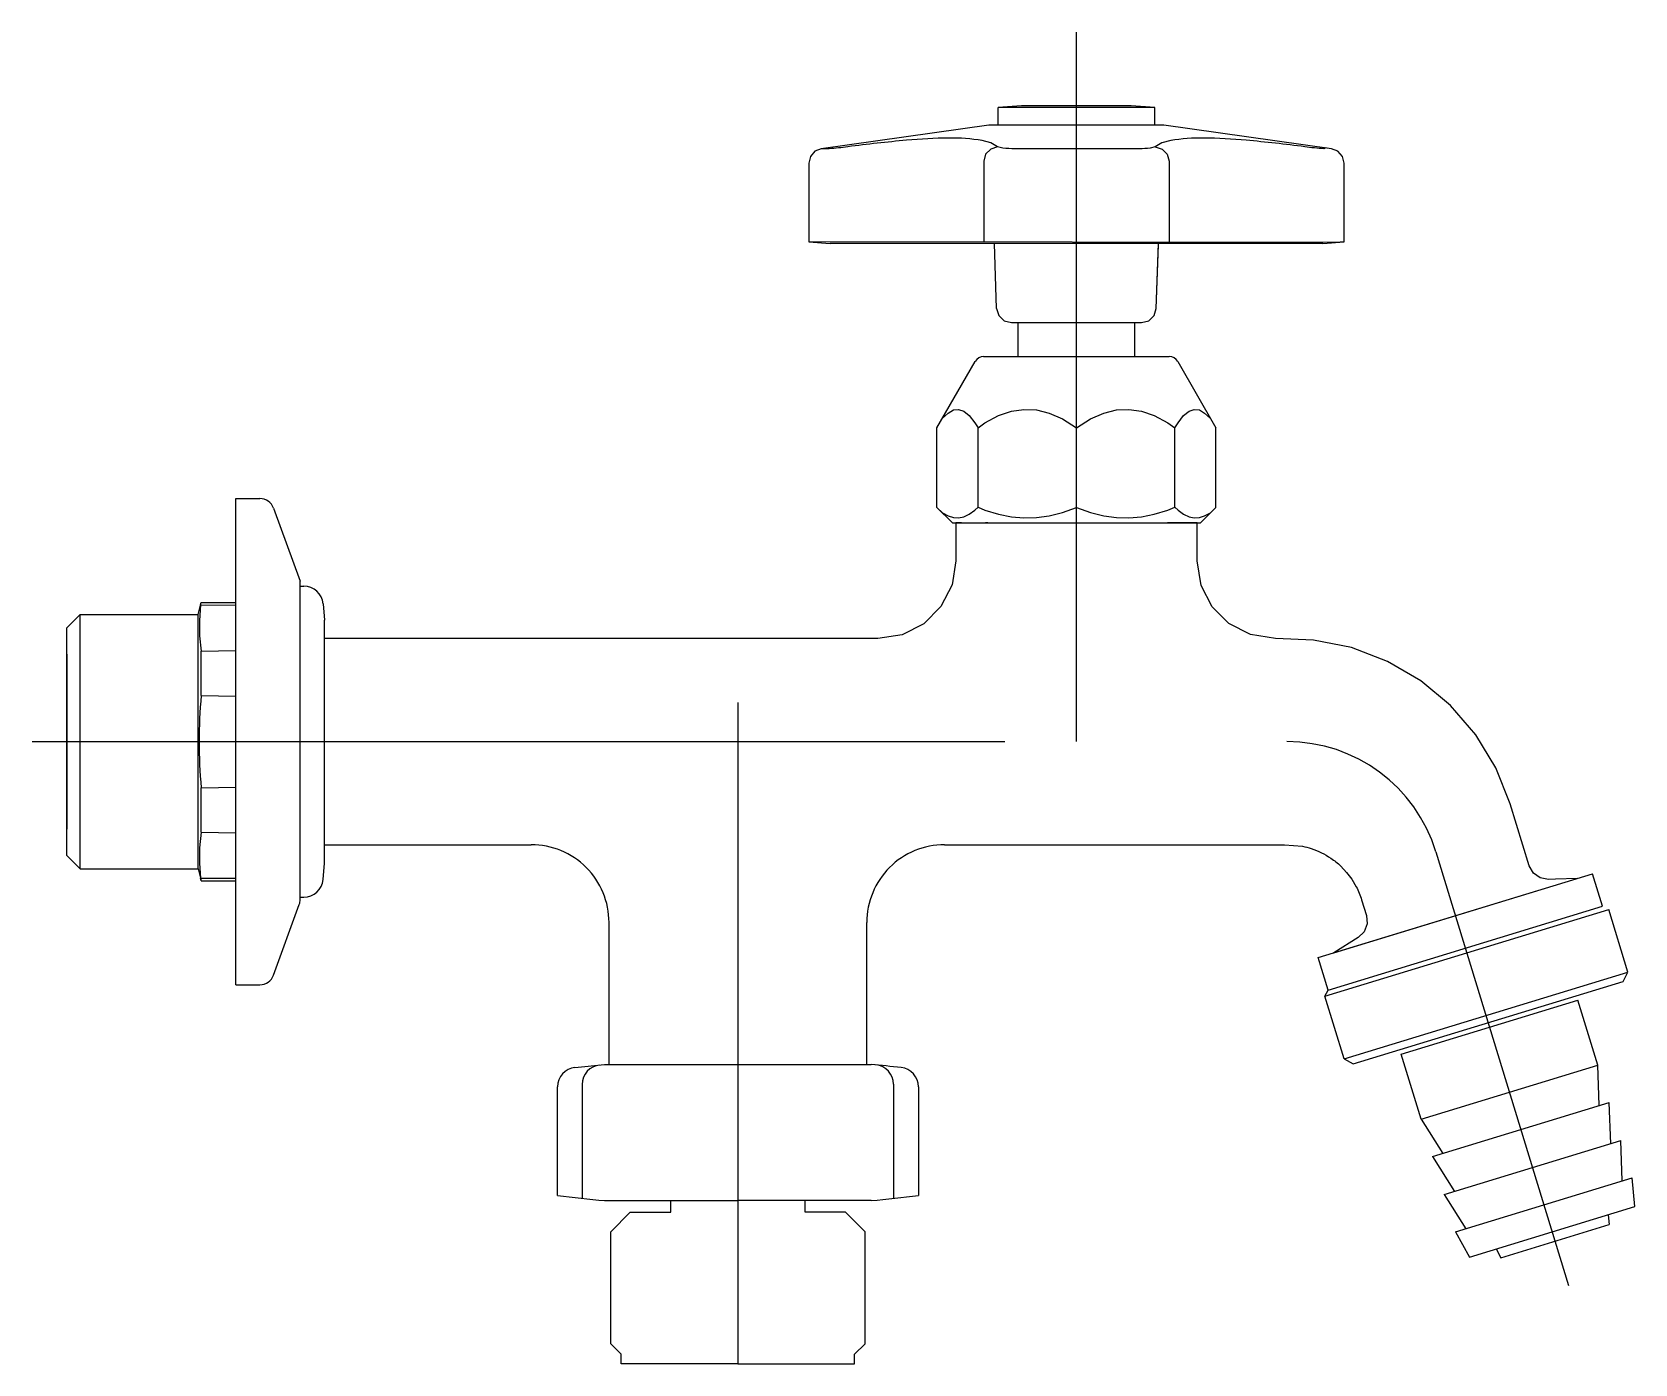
# Model space of a CAD drawing. Extents: x 25.575 to 25.74, y 4.249 to 4.386.
import ezdxf

# ---------------------------------------------------------------- set-up
doc = ezdxf.new("R2010")
doc.units = 0
doc.header["$LTSCALE"] = 0.2
doc.header["$MEASUREMENT"] = 0
doc.linetypes.add('AXES', pattern=[0.5400000065565109, 0.300000011920929, -0.07999999821186066, 0.07999999821186066, -0.07999999821186066])
doc.linetypes.add('CONTINU', pattern=[0])
doc.layers.get('0').update_dxf_attribs({"linetype": 'CONTINUOUS'})
doc.layers.add('DECA_EIXOS', color=5, linetype='AXES')

msp = doc.modelspace()

# ---------------------------------------------------------------- linework, layer by layer
at = {"linetype": 'CONTINU'}
for p, q in [((25.63438431526084, 4.279445481547338), (25.63438431502242, 4.294050416756699)), ((25.63087933080826, 4.279133493406832), (25.63393438713561, 4.279445482501012)), ((25.63393438713561, 4.279445482501012), (25.66133424341467, 4.279445482501012)), ((25.62908392947619, 4.265974901891189), (25.62908431526719, 4.277145900135261)), ((25.63163430734058, 4.27740443579484), (25.63163430734058, 4.265679201549517))]:
    msp.add_line(p, q, dxfattribs=at)
for points in [[(25.67825192488316, 4.378050460082084, 0.02583692727837658), (25.67438413840192, 4.377850463138674)], [(25.69048419441016, 4.377850457204527, 0.02583731109375199), (25.68661635070187, 4.378050460082084)], [(25.65894055557257, 4.373824908396265, -0.01781493298215997), (25.65700662799967, 4.373625056402707)], [(25.67433477621836, 4.373821444651082), (25.67364217214021, 4.374235880999318), (25.67274238422021, 4.374466448935845, 0.04514165116771435), (25.66931996365323, 4.374719973720953, 0.02113649902894769), (25.66496944820465, 4.374497531089758, 0.00981600681904037), (25.65894055557257, 4.373824908396265)], [(25.6760895089779, 4.373629115240675, -0.02959210515509402), (25.67487292320128, 4.373680300849561), (25.67433477621836, 4.373821444651082)], [(25.69052090390646, 4.373814528441475), (25.69002527868437, 4.373683711188982, -0.02948524127923508), (25.68889603904207, 4.373629115240675)], [(25.70592771429041, 4.373824908396265, 0.009816142239866075), (25.69989882547303, 4.374497531089758, 0.02113647403308183), (25.6955483081171, 4.374719973720953, 0.0451416511677144), (25.69212588755012, 4.374466448935845), (25.69122609963012, 4.374235880999318), (25.69052090390646, 4.373814528441475)], [(25.70786164377066, 4.373625056402707, -0.01781504946733305), (25.70592771429041, 4.373824908396265)], [(25.6728907454291, 4.352250463452381, 0.2679524035970859), (25.67202472785077, 4.351750461051354)], [(25.69284352012215, 4.351750500242111, 0.2679401209151321), (25.69197752634123, 4.352250462439102)], [(25.59989961251926, 4.336663467879701, 0.3153041963800018), (25.59849006346806, 4.33765046541505)], [(25.60498763861527, 4.326824756264782, 0.3888811318813982), (25.60299524772757, 4.328650461428696)], [(25.59246235339215, 4.317394879559805, 0.04554187312035817), (25.59246235339215, 4.30790604268725)], [(25.63438431502242, 4.294050416756699, 0.4144276017144848), (25.62637846910451, 4.302050414773472)], [(25.66888431568044, 4.302050416909283, 0.414213562373095), (25.66088431552786, 4.294050416756699)], [(25.70567824071388, 4.301887211044125, -0.02897719420042024), (25.70656621070151, 4.301652945712203)], [(25.70656621070151, 4.301652945712203, -0.07074467086219048), (25.70860264109924, 4.30065940302205)], [(25.70860264109924, 4.30065940302205, -0.04075857942265228), (25.70960276797979, 4.299858531165125)], [(25.60299524772757, 4.296650462725708, 0.3888838432954197), (25.60498763930716, 4.298476185789236)], [(25.71120626358542, 4.297725636839461, -0.04652761142628118), (25.71175142198205, 4.296389440808632)], [(25.60254366232654, 4.295901926008797, 0.08748824037557366), (25.60263412177463, 4.296414954000036)], [(25.59849006346806, 4.287650458739354, 0.315300106441138), (25.59989960578158, 4.288637435927591)], [(25.66441087810328, 4.279131290161395, 0.005154530292160875), (25.66133424341467, 4.279445482501012)], [(25.6636343232097, 4.277408773719181, 0.3867297488556074), (25.66182351420039, 4.279399802388189)], [(25.666184314866, 4.27714416215795, 0.3817603709929948), (25.66441087810328, 4.279131290161395)], [(25.62908392947619, 4.265974901891189, 0.00813090985218962), (25.63393387512995, 4.265450410099326)], [(25.66133467585944, 4.265450402802053, 0.00813090985218962), (25.66618462179256, 4.265974892010677)]]:
    msp.add_lwpolyline(points, format="xyb", dxfattribs=at)
for points in [[(25.67438413840192, 4.376050463858634), (25.67438413840192, 4.377850463138674)], [(25.69048419441016, 4.377850457204527), (25.67438413840192, 4.377850463138674)], [(25.68661635070187, 4.378050460082084), (25.67825192488316, 4.378050460082084)], [(25.69048413718311, 4.376050463858634), (25.69048419441016, 4.377850457204527)], [(25.67343412236207, 4.376050463858634), (25.65620653147257, 4.373628008978447)], [(25.68243413397781, 4.376050463858634), (25.67343412236207, 4.376050463858634)], [(25.69143414940826, 4.376050463858634), (25.68243413397781, 4.376050463858634)], [(25.7086628980584, 4.373629115240675), (25.69143414940826, 4.376050463858634)], [(25.65620653147257, 4.373628008978447), (25.65554668229312, 4.373367251527184), (25.6550817698697, 4.372832430960343), (25.65491413490251, 4.372143710244082)], [(25.65700662799967, 4.373625056402707), (25.65620653147257, 4.373628008978447)], [(25.67433477621836, 4.373821444651082), (25.67362146977775, 4.373596743719061), (25.67310376575787, 4.373058192378223), (25.67290805652562, 4.372337374798557)], [(25.67752399289295, 4.373629115240675), (25.6760895089779, 4.373629115240675)], [(25.68243413397781, 4.373629115240675), (25.67752399289295, 4.373629115240675)], [(25.68889603904207, 4.373629115240675), (25.68243413397781, 4.373629115240675)], [(25.69052090390646, 4.373814528441475), (25.69124680199258, 4.373596743719061), (25.69176450601246, 4.373058192378223), (25.69196021524471, 4.372337374798557)], [(25.70808412000753, 4.373710457389314), (25.70786164377066, 4.373625056402707)], [(25.70820818021487, 4.373693021821724), (25.70808412000753, 4.373710457389314)], [(25.70995413496047, 4.372143710244082), (25.70978650190063, 4.372832430960343), (25.70932158947721, 4.373367259156579), (25.7086628980584, 4.373629115240675)], [(25.65491413490251, 4.372143710244082), (25.65491413490251, 4.364050463629758)], [(25.67290805652562, 4.372337374798557), (25.67290805652562, 4.364027666014021)], [(25.69196021524471, 4.372337374798557), (25.69196021524471, 4.364003527652047)], [(25.70995413496047, 4.364050463629758), (25.70995413496047, 4.372143710244082)], [(25.70911929211373, 4.363981787752926), (25.65491413490251, 4.364050463629758)], [(25.65491413490251, 4.364050463629758), (25.65711509510379, 4.363869669864103)], [(25.70775413034087, 4.363869486758631), (25.65711509510379, 4.363869669864103)], [(25.67423358374206, 4.35719811135673), (25.67400060905902, 4.363869608807845)], [(25.69063468802827, 4.35719811135673), (25.69086765830449, 4.363869547818354)], [(25.69063468802827, 4.35719811135673), (25.69086279929971, 4.363730395264279)], [(25.70775413034087, 4.363869486758631), (25.70995413496047, 4.364050463629758)], [(25.70995413496047, 4.364050463629758), (25.70911929211373, 4.363981787752926)], [(25.67423358374206, 4.35719811135673), (25.67445166998889, 4.356470446395341), (25.67499783546562, 4.355943022526639), (25.67575332864409, 4.355750460419695)], [(25.68913560352702, 4.355750460419695), (25.68987043630471, 4.355943022526639), (25.69041660178143, 4.356470446395341), (25.69063468802827, 4.35719811135673)], [(25.6757533286441, 4.355750460419695), (25.68243413397781, 4.355750460419695)], [(25.67643413386338, 4.355750460419695), (25.68843413790695, 4.355750460419695)], [(25.67643413386338, 4.352250460352939), (25.67643413386338, 4.355750460419695)], [(25.68243413397781, 4.355750460419695), (25.68913560352702, 4.355750460419695)], [(25.68661204390857, 4.355750460419695), (25.68913560352702, 4.355750460419695)], [(25.68843413790695, 4.352250460352939), (25.68843413790695, 4.355750460419695)], [(25.6728907454291, 4.352250463452381), (25.69197752634123, 4.352250462439102)], [(25.66809244173345, 4.344939543312863), (25.67202472785077, 4.351750461051354)], [(25.69284352012215, 4.351750500242111), (25.69677583194423, 4.344939535683469)], [(25.66809244173345, 4.344939543312863), (25.66863398862636, 4.345877533205901)], [(25.66863398862636, 4.345877533205901), (25.66925296230917, 4.346439581488446)], [(25.66925296230917, 4.346439581488446), (25.66979367276871, 4.346759455304362)], [(25.66979367276871, 4.346759455304362), (25.67032551024223, 4.346822554213036)], [(25.67032551024223, 4.346822554213036), (25.6708602850327, 4.346632387736021)], [(25.6708602850327, 4.346632387736021), (25.6714100668425, 4.346178301423649)], [(25.6714100668425, 4.346178301423649), (25.67198831010915, 4.345433962420194)], [(25.67198831010915, 4.345433962420194), (25.67232044054761, 4.344925150459805)], [(25.67232044054761, 4.344925150459805), (25.67302867344076, 4.345433962420194)], [(25.67302867344076, 4.345433962420194), (25.67442467719053, 4.346178301423649)], [(25.67442467719053, 4.346178301423649), (25.67575196679714, 4.346632387736021)], [(25.67575196679714, 4.346632387736021), (25.67704302822314, 4.346822558027733)], [(25.67704302822314, 4.346822558027733), (25.67832699812677, 4.346759455304362)], [(25.67832699812677, 4.346759455304362), (25.67963239137067, 4.346439581488446)], [(25.67963239137067, 4.346439581488446), (25.68098964923957, 4.345844763361867)], [(25.68098964923957, 4.345844763361867), (25.68243413397781, 4.344939547127561)], [(25.68243413397781, 4.344939547127561), (25.68387862253076, 4.345844755732473)], [(25.68387862253076, 4.345844755732473), (25.68523588039966, 4.346439581488446)], [(25.68523588039966, 4.346439581488446), (25.68654126982885, 4.346759459119059)], [(25.68654126982885, 4.346759459119059), (25.68782524354719, 4.346822554213036)], [(25.68782524354719, 4.346822554213036), (25.68911630115849, 4.346632391550718)], [(25.68911630115849, 4.346632391550718), (25.6904435907651, 4.346178301423649)], [(25.6904435907651, 4.346178301423649), (25.69183959451487, 4.345433966234891)], [(25.69183959451487, 4.345433966234891), (25.69254783885211, 4.344925150459805)], [(25.69254783885211, 4.344925150459805), (25.69287996166118, 4.345433962420194)], [(25.69287996166118, 4.345433962420194), (25.69345820492782, 4.346178301423649)], [(25.69345820492782, 4.346178301423649), (25.69400798673763, 4.346632391550718)], [(25.69400798673763, 4.346632391550718), (25.6945427615281, 4.346822558027733)], [(25.6945427615281, 4.346822558027733), (25.69507459900162, 4.346759459119059)], [(25.69507459900162, 4.346759459119059), (25.69561530946115, 4.346439585303144)], [(25.69561530946115, 4.346439585303144), (25.69623427535577, 4.345877540116765)], [(25.69623427535577, 4.345877540116765), (25.69677583194423, 4.344939535683469)], [(25.66809244173345, 4.336742151646505), (25.66809244173345, 4.344939543312863)], [(25.67232045199171, 4.33675045624261), (25.67232044054761, 4.344925150459805)], [(25.68243413397781, 4.336742147831807), (25.68243413397781, 4.344939547127561)], [(25.69254782740802, 4.33675045624261), (25.69254783885211, 4.344925150459805)], [(25.69677583575892, 4.336742155461202), (25.69677583194423, 4.344939535683469)], [(25.59603412317464, 4.337650461600353), (25.59849006346806, 4.33765046541505)], [(25.59603412317464, 4.312650461239755), (25.59603412317464, 4.337650461600353)], [(25.59989961251926, 4.336663467879701), (25.60263412177464, 4.32915046525293)], [(25.66809244173345, 4.336742151646505), (25.66865291506442, 4.336181676300658)], [(25.66809244173345, 4.336742151646505), (25.66968412610524, 4.33515046155267)], [(25.66865291506442, 4.336181676300658), (25.66925296421652, 4.335876104724469)], [(25.66925296421652, 4.335876104724469), (25.6697936765834, 4.335691423782226)], [(25.6697936765834, 4.335691423782226), (25.67032551024223, 4.335654993422644)], [(25.67032551024223, 4.335654993422644), (25.670860281218, 4.335764784226741)], [(25.670860281218, 4.335764784226741), (25.6714100668425, 4.336026953116018)], [(25.6714100668425, 4.336026953116018), (25.67198831392385, 4.336456694029977)], [(25.67198831392385, 4.336456694029977), (25.67232045199171, 4.33675045624261)], [(25.67232045199171, 4.33675045624261), (25.67302867344076, 4.336456697844674)], [(25.67302867344076, 4.336456697844674), (25.67442467719053, 4.336026953116018)], [(25.67442467719053, 4.336026953116018), (25.67575196679714, 4.335764784226741)], [(25.67575196679714, 4.335764784226741), (25.67704302822314, 4.335654993422644)], [(25.67704302822314, 4.335654993422644), (25.67832699812677, 4.335691419967529)], [(25.67832699812677, 4.335691419967529), (25.67963238755597, 4.335876100909772)], [(25.67963238755597, 4.335876100909772), (25.68098964923957, 4.336219522852357)], [(25.68098964923957, 4.336219522852357), (25.68243413397781, 4.336742147831807)], [(25.68243413397781, 4.336742147831807), (25.68387862253076, 4.336219522852357)], [(25.68387862253076, 4.336219522852357), (25.68523588039966, 4.335876100909772)], [(25.68523588039966, 4.335876100909772), (25.68654126982885, 4.335691419967529)], [(25.68654126982885, 4.335691419967529), (25.6878252397325, 4.335654989607947)], [(25.6878252397325, 4.335654989607947), (25.68911630115849, 4.335764784226741)], [(25.68911630115849, 4.335764784226741), (25.6904435907651, 4.336026949301321)], [(25.6904435907651, 4.336026949301321), (25.69183959451487, 4.336456694029977)], [(25.69183959451487, 4.336456694029977), (25.69254782740802, 4.33675045624261)], [(25.69254782740802, 4.33675045624261), (25.69287996166118, 4.336456694029977)], [(25.69287996166118, 4.336456694029977), (25.69345820492782, 4.336026949301321)], [(25.69345820492782, 4.336026949301321), (25.69400798673763, 4.335764784226741)], [(25.69400798673763, 4.335764784226741), (25.6945427615281, 4.335654989607947)], [(25.6945427615281, 4.335654989607947), (25.69507459804464, 4.335691419640676)], [(25.69507459804464, 4.335691419640676), (25.69561530946115, 4.335876097095075)], [(25.69518414185039, 4.33515046155267), (25.69677583575892, 4.336742155461202)], [(25.69561530946115, 4.335876097095075), (25.69621535181574, 4.336181671518017)], [(25.69621535181574, 4.336181671518017), (25.69677583575892, 4.336742155461202)], [(25.66968412610524, 4.33515046155267), (25.69518414185039, 4.33515046155267)], [(25.67063413451569, 4.33515046155267), (25.67003413984483, 4.33515046155267)], [(25.67003413984483, 4.33515046155267), (25.67003413984483, 4.331250505728774)], [(25.67063413451569, 4.33515046155267), (25.6730819228009, 4.33515046155267)], [(25.67332811955243, 4.33515046155267), (25.6730819228009, 4.33515046155267)], [(25.691541865017, 4.33515046155267), (25.69423413725464, 4.33515046155267)], [(25.69483412811081, 4.33515046155267), (25.69178973260596, 4.33515046155267)], [(25.69483412811081, 4.33515046155267), (25.69423413725464, 4.33515046155267)], [(25.6948341319255, 4.331250639243181), (25.69483412811081, 4.33515046155267)], [(25.67003413984483, 4.331250505728774), (25.66964454862035, 4.328777864690402), (25.66850630778444, 4.326547359658236), (25.66673730292892, 4.324778356710067), (25.6645067998041, 4.3236401139668), (25.66203415685838, 4.323250520834979)], [(25.70288788446003, 4.323244553891262), (25.70031723673589, 4.323654583113805), (25.69811691549642, 4.324788707891295), (25.6963813083161, 4.326520965767352), (25.69524293778047, 4.328719091648511), (25.6948341319255, 4.331250639243181)], [(25.60263412177463, 4.296414954000036), (25.60263412177464, 4.32915046525293)], [(25.60263412177464, 4.328650461428696), (25.60299524772757, 4.328650461428696)], [(25.57863412131688, 4.32435046401697), (25.58000912134311, 4.325725460228497)], [(25.58000912134311, 4.299575463925906), (25.58000912134311, 4.325725460228497)], [(25.58000912134311, 4.325725460228497), (25.59213411775967, 4.325725460228497)], [(25.59213411775967, 4.325725460228497), (25.59246236483625, 4.326950460633332)], [(25.59213411775967, 4.299575463925906), (25.59213411775967, 4.325725460228497)], [(25.59240108570141, 4.326721770203657), (25.59226940218608, 4.325110456630952), (25.59227110735579, 4.323527609005548), (25.59246235339215, 4.32196094714095)], [(25.59240108570141, 4.326721770203657), (25.59246236483625, 4.326950460633332)], [(25.59240108570141, 4.326721770203657), (25.59603413080403, 4.326690534786089)], [(25.59246236483625, 4.326950460633332), (25.59603413461873, 4.326950458725983)], [(25.60498763861527, 4.326824756264782), (25.60513412182232, 4.325150484250124)], [(25.57863412131688, 4.300950458706922), (25.57863412131688, 4.32435046401697)], [(25.60513412182232, 4.312650461290207), (25.60513412182232, 4.325150484250124)], [(25.66078855518057, 4.323250520834979), (25.60513411800762, 4.323250473151263)], [(25.66203415685838, 4.323250520834979), (25.66078855518057, 4.323250520834979)], [(25.72703104721245, 4.306266795916933), (25.72555957349053, 4.309955497616926), (25.72349968270417, 4.313352186143015), (25.72090778659761, 4.316363840100602), (25.71785515897591, 4.318902267501923), (25.71442544852231, 4.320905157173303), (25.71071266463802, 4.322317976108941), (25.70681875129471, 4.323091037876005), (25.70288788446003, 4.323244553891262)], [(25.57863412131688, 4.321650463202533), (25.57863412131688, 4.312650461123527)], [(25.57863412131688, 4.321150461285648), (25.57863412131688, 4.312650461123527)], [(25.59246235339215, 4.32196094714095), (25.59603413080403, 4.322020559416257)], [(25.59246235339215, 4.317394879559805), (25.59246235339215, 4.32196094714095)], [(25.59246235339215, 4.317394879559805), (25.59603412698933, 4.317320426956616)], [(25.57863412131688, 4.312650461123527), (25.57863412131688, 4.304384532697439)], [(25.57863412131688, 4.312650461123527), (25.57863412131688, 4.304506587753478)], [(25.57863412131688, 4.312650461123527), (25.57863412131688, 4.303650460951871)], [(25.57863412131688, 4.312650461123527), (25.57863412131688, 4.304680872691799)], [(25.57863412131688, 4.312650461123527), (25.57863412131688, 4.304150461915081)], [(25.59603412317464, 4.287650461600377), (25.59603412317464, 4.312650461239755)], [(25.60513412182232, 4.300150438950605), (25.60513412182232, 4.312650461290207)], [(25.59246235339215, 4.30790604268725), (25.59603413843342, 4.30798049338309)], [(25.59246236102155, 4.303339977013453), (25.59246235339215, 4.30790604268725)], [(25.72898024311144, 4.299891805808923), (25.72703104721245, 4.306266795916933)], [(25.59246236102155, 4.303339977013453), (25.59226940218608, 4.301745080666506), (25.59227111117049, 4.300162230656915), (25.59239668594399, 4.298595573799108)], [(25.59246236102155, 4.303339977013453), (25.59603413461873, 4.303280360923449)], [(25.57863412131688, 4.300950458706922), (25.58000912134311, 4.299575463925906)], [(25.60513412182232, 4.302050451003141), (25.62637846910451, 4.302050414773472)], [(25.66888431568044, 4.302050416909283), (25.68886841831074, 4.302050401888913)], [(25.68886841831074, 4.302050401888913), (25.7038201779343, 4.302052570067512), (25.70567824071388, 4.301887211044125)], [(25.58000912134311, 4.299575463925906), (25.59213411775967, 4.299575463925906)], [(25.59213411775967, 4.299575463925906), (25.59246236483625, 4.29835046375949)], [(25.60498763930716, 4.298476185789236), (25.60513412182232, 4.300150438950605)], [(25.70960276797979, 4.299858531165125), (25.71021558668665, 4.299208507923347), (25.71075088027596, 4.298496548786156), (25.71120626358542, 4.297725636839461)], [(25.73096264976546, 4.298477763785951), (25.73011137716622, 4.298635695832039), (25.72940671101508, 4.299138328936413), (25.72898024311144, 4.299891805808923)], [(25.59246236483625, 4.29835046375949), (25.59239668594399, 4.298595573799108)], [(25.59239668594399, 4.298595573799108), (25.59603413080403, 4.298595573799108)], [(25.59246236483625, 4.29835046375949), (25.59603413461873, 4.29835046375949)], [(25.7072948865577, 4.29044531867883), (25.73550587037213, 4.299070281888453)], [(25.70889640192629, 4.290934951058353), (25.73390378737043, 4.298580475911916)], [(25.73169793267743, 4.298503441705829), (25.73096264976546, 4.298477763785951)], [(25.73390378737043, 4.298580475911916), (25.73169793267743, 4.298503441705829)], [(25.73652917819194, 4.295723214766529), (25.73550587037213, 4.299070281888453)], [(25.59989960578158, 4.288637435927591), (25.60254366232654, 4.295901926008797)], [(25.60263411795994, 4.296650462725708), (25.60299524772757, 4.296650462725708)], [(25.71175142198205, 4.296389440808632), (25.71224491411793, 4.294775297763891)], [(25.70798622415633, 4.286473909759088), (25.73715351444653, 4.295391245759798)], [(25.70831818674811, 4.287098251735719), (25.73652917819194, 4.295723214766529)], [(25.71224491411793, 4.294775297763891), (25.71231269366024, 4.293912156747157), (25.71200957018034, 4.293101410657972), (25.71139214615733, 4.292494453687624)], [(25.73912702522636, 4.288936193417349), (25.73715351444653, 4.295391245759798)], [(25.66088431552786, 4.279445481547338), (25.66088431552786, 4.294050416756699)], [(25.70889640192629, 4.290934951058353), (25.71552435481289, 4.292961319588359)], [(25.71139214615733, 4.292494453687624), (25.70889640192629, 4.290934951058353)], [(25.70831818674811, 4.287098251735719), (25.7072948865577, 4.29044531867883)], [(25.59603412317464, 4.287650461600377), (25.59849006346806, 4.287650458739354)], [(25.70995972730677, 4.280018857260178), (25.73912702522636, 4.288936193417349)], [(25.71089623550334, 4.279520906696787), (25.73862906989459, 4.287999684743939)], [(25.73862906989459, 4.287999684743939), (25.73912702522636, 4.288936193417349)], [(25.70798622415633, 4.286473909759088), (25.70831818674811, 4.287098251735719)], [(25.70995972730677, 4.280018857260178), (25.70798622415633, 4.286473909759088)], [(25.71582394708414, 4.280504611282504), (25.73399373197659, 4.286059674636137)], [(25.73604033998682, 4.279365542657263), (25.73399373197659, 4.286059674636137)], [(25.70995972730677, 4.280018857260178), (25.71089623550334, 4.279520906696787)], [(25.71787054859114, 4.273810475620093), (25.71582394708414, 4.280504611282504)], [(25.71787054859114, 4.273810475620093), (25.73604033998682, 4.279365542657263)], [(25.73615788615298, 4.275218708159748), (25.73604033998682, 4.279365542657263)], [(25.6636343232097, 4.277408773719181), (25.6636343232097, 4.265679201549517)], [(25.666184314866, 4.27714416215795), (25.66618462179256, 4.265974892010677)], [(25.71904003448679, 4.269985257215292), (25.73720982700864, 4.275540320568924)], [(25.73735661656222, 4.271297862144502), (25.73720982700864, 4.275540320568924)], [(25.71787054859114, 4.273810475620093), (25.72009196779543, 4.270306864811148)], [(25.72023875734901, 4.266064408294074), (25.73840854987085, 4.271619471647706)], [(25.73852609598341, 4.267472640948501), (25.73840854987085, 4.271619471647706)], [(25.71904003448679, 4.269985257215292), (25.72129069065765, 4.266386015889929)], [(25.72140824437083, 4.262239190020432), (25.73957803689267, 4.267794251466715)], [(25.73985212289643, 4.264845545737257), (25.73957803689267, 4.267794251466715)], [(25.63393387512995, 4.265450410099326), (25.64763413693804, 4.265450444202377)], [(25.64763413693804, 4.248650395053001), (25.63563431528468, 4.248650562899684), (25.63563431528468, 4.249650559104059), (25.63455932141538, 4.250725556072805), (25.63455931521649, 4.262250565447895), (25.63655931430096, 4.264250546412554), (25.64073430837245, 4.264250504450883), (25.64073431242562, 4.265450427027153)], [(25.66133467585944, 4.265450402802053), (25.64763413693804, 4.265450444202377)], [(25.64763413693804, 4.248650395053001), (25.65963428498643, 4.248650555270289), (25.65963428689378, 4.249650555289362), (25.66070928004783, 4.250725552258108), (25.66070929149192, 4.262250561633198), (25.65870929336113, 4.264250540690508), (25.65453429976648, 4.264250502543534), (25.65453429595174, 4.265450423351458)], [(25.72023875734901, 4.266064408294074), (25.72246018530886, 4.262560799523636)], [(25.72282991340429, 4.259641331541927), (25.73985212289643, 4.264845545737257)], [(25.72605303510883, 4.259581047879889), (25.73721120029968, 4.262992440156869)], [(25.73708748940059, 4.26400031205061), (25.73721120029968, 4.262992440156869)], [(25.72140824437083, 4.262239190020432), (25.72282991340429, 4.259641331541927)], [(25.72559207471186, 4.260485810165212), (25.72605303510883, 4.259581047879889)]]:
    msp.add_lwpolyline(points, dxfattribs=at)
for centre, radius, start, end in [((25.631082315266, 4.277145831134228), 0.001998, 95.830957269033, 179.9980212873021), ((25.63363430734058, 4.27740443579484), 0.002, 95.83095726902606, 180)]:
    msp.add_arc(centre, radius, start, end, dxfattribs=at)
at = {"layer": 'DECA_EIXOS'}
for points in [[(25.68243413397781, 4.312650461123527), (25.68243413397781, 4.385626071341075)], [(25.64763413693804, 4.316676996234506), (25.64763413693804, 4.248650395053001)], [(25.57506986267347, 4.312650461123527), (25.70408229341781, 4.312650461838783)], [(25.71939451522107, 4.301319565665508), (25.73303366420926, 4.256701863102074)]]:
    msp.add_lwpolyline(points, dxfattribs=at)
msp.add_lwpolyline([(25.71939451522107, 4.301319565665508, 0.3297610294036829), (25.70408229341781, 4.312650461838783)], format="xyb", dxfattribs=at)

doc.saveas('drawing.dxf')
